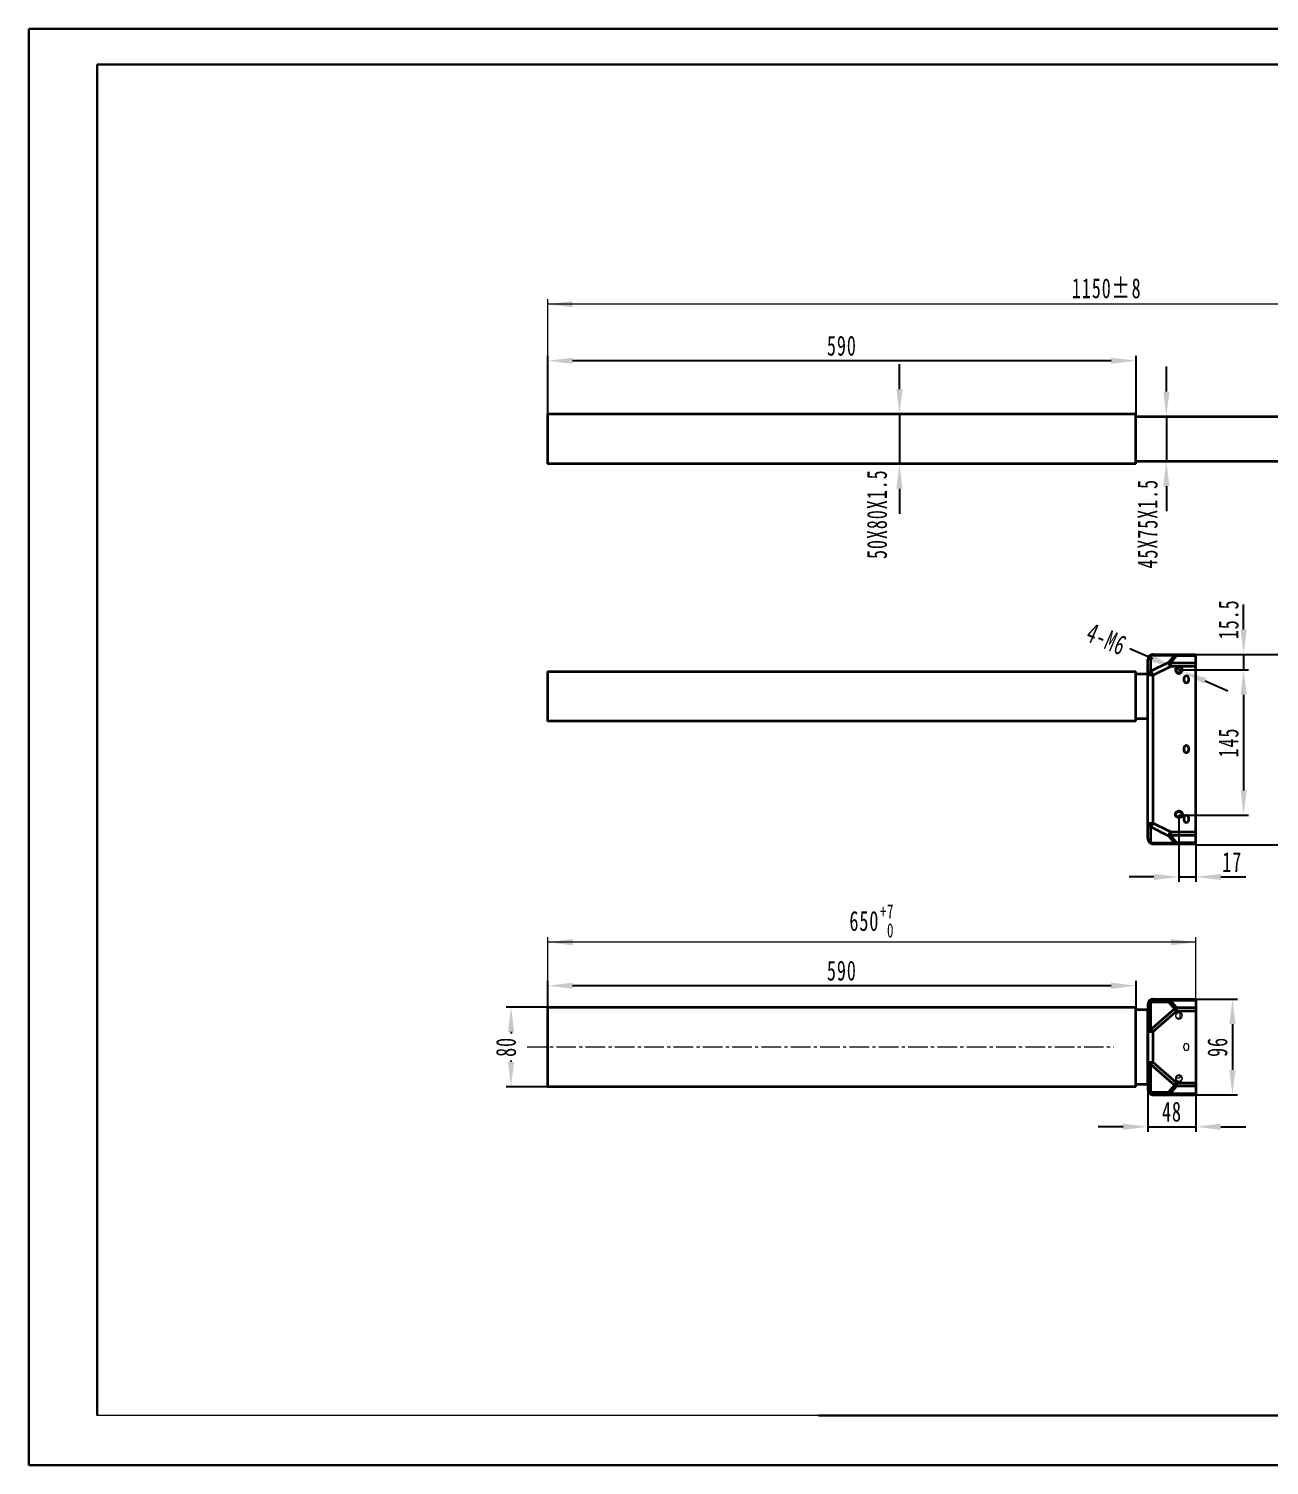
# Model space of a CAD drawing. Header units: millimetres. Extents: x 0 to 2037, y 0 to 1441.
# Drawn here: x 0 to 1244, y 0 to 1441 of the extents above; entities that cross this region are included whole.
import ezdxf

# ---------------------------------------------------------------- set-up
doc = ezdxf.new("R2010")
doc.units = ezdxf.units.MM
doc.header["$LTSCALE"] = 16.334999
doc.linetypes.add('点画线', pattern=[18, 12, -2, 2, -2])
doc.layers.get('0').update_dxf_attribs({"lineweight": 18})
for name, color, linetype, lineweight in [('FORMAT', 7, 'Continuous', 18), ('中心线层', 1, '点画线', 18), ('尺寸线层', 3, 'Continuous', 18), ('粗实线层', 7, 'Continuous', 35)]:
    doc.layers.add(name, color=color, linetype=linetype, lineweight=lineweight)
doc.styles.add('标准', font='', dxfattribs={"width": 0.667})
doc.styles.get('标准').set_extended_font_data('宋体')
doc.dimstyles.new('标准', dxfattribs={"dimtxt": 20, "dimasz": 25, "dimexe": 5, "dimexo": 0, "dimgap": 5, "dimtad": 1, "dimdec": 1, "dimdsep": 46, "dimtxsty": '标准', "dimblk": '_CAXARROW', "dimcen": 0, "dimdle": 50, "dimazin": 2, "dimtfac": 1, "dimtdec": 3, "dimtmove": 2, "dimatfit": 3, "dimfxl": 0, "dimfrac": 2, "dimtolj": 1, "dimarcsym": 0})

# ---------------------------------------------------------------- blocks, each defined once
blk = doc.blocks.new('_CAXARROW_0')
blk.add_hatch(color=0).paths.add_polyline_path([(0, 0), (-1, 0.125), (-1, -0.125)], flags=0)
blk = doc.blocks.new('*X2')
at = {"layer": '尺寸线层', "color": 0, "lineweight": -2}
for p, q in [((1153.4, 797.7), (1223.3, 797.7)), ((1218.3, 772.7), (1218.3, 676.8)), ((1153.4, 651.8), (1223.3, 651.8))]:
    blk.add_line(p, q, dxfattribs=at)
at = {"layer": '尺寸线层', "color": 0, "lineweight": -2, "ltscale": 0.1, "xscale": 25, "yscale": 25, "zscale": 25}
for p, rotation in [((1218.3, 797.7), 90), ((1218.3, 651.8), 270)]:
    blk.add_blockref('_CAXARROW_0', p, dxfattribs=dict(at, rotation=rotation))
at = {"layer": '尺寸线层', "color": 0, "ltscale": 0.1, "insert": (1203.3, 724.7), "char_height": 20, "width": 54.344, "attachment_point": 5, "rotation": 90, "line_spacing_factor": 1.15057, "style": '标准'}
blk.add_mtext('\\T1.1;145', dxfattribs=at)
blk = doc.blocks.new('_CAXARROW')
blk.add_hatch(color=0).paths.add_polyline_path([(0, 0), (-1, 0.125), (-1, -0.125)], flags=0)
blk = doc.blocks.new('*X4')
at = {"layer": '尺寸线层', "color": 0, "lineweight": -2}
for p, q in [((1218.3, 838.2), (1218.3, 863.2)), ((1170.5, 813.2), (1223.3, 813.2)), ((1218.3, 813.2), (1218.3, 797.7)), ((1153.4, 797.7), (1223.3, 797.7)), ((1218.3, 772.7), (1218.3, 747.7))]:
    blk.add_line(p, q, dxfattribs=at)
at = {"layer": '尺寸线层', "color": 0, "lineweight": -2, "ltscale": 0.1, "xscale": 25, "yscale": 25, "zscale": 25}
for p, rotation in [((1218.3, 813.2), 270), ((1218.3, 797.7), 90)]:
    blk.add_blockref('_CAXARROW_0', p, dxfattribs=dict(at, rotation=rotation))
at = {"layer": '尺寸线层', "color": 0, "ltscale": 0.1, "insert": (1203.3, 848.3), "char_height": 20, "width": 75.33, "attachment_point": 5, "rotation": 90, "line_spacing_factor": 1.15057, "style": '标准'}
blk.add_mtext('\\T1.1;15.5', dxfattribs=at)
blk = doc.blocks.new('*X5')
at = {"layer": '尺寸线层', "color": 0, "lineweight": -2}
for p, q in [((1170.5, 813.2), (1284.5, 813.2)), ((1279.5, 647.2), (1279.5, 788.2)), ((1170.5, 622.2), (1284.5, 622.2))]:
    blk.add_line(p, q, dxfattribs=at)
at = {"layer": '尺寸线层', "color": 0, "lineweight": -2, "ltscale": 0.1, "xscale": 25, "yscale": 25, "zscale": 25}
for p, rotation in [((1279.5, 813.2), 90), ((1279.5, 622.2), 270)]:
    blk.add_blockref('_CAXARROW_0', p, dxfattribs=dict(at, rotation=rotation))
at = {"layer": '尺寸线层', "color": 0, "ltscale": 0.1, "insert": (1264.5, 717.7), "char_height": 20, "width": 54.791, "attachment_point": 5, "rotation": 90, "line_spacing_factor": 1.15057, "style": '标准'}
blk.add_mtext('\\T1.1;190', dxfattribs=at)
blk = doc.blocks.new('*X6')
at = {"layer": '尺寸线层', "color": 0, "lineweight": -2}
for p, q in [((1153.4, 651.8), (1153.4, 585)), ((1170.5, 622.2), (1170.5, 585)), ((1128.4, 590), (1103.4, 590)), ((1153.4, 590), (1170.5, 590)), ((1195.5, 590), (1220.5, 590))]:
    blk.add_line(p, q, dxfattribs=at)
at = {"layer": '尺寸线层', "color": 0, "lineweight": -2, "ltscale": 0.1, "xscale": 25, "yscale": 25, "zscale": 25}
blk.add_blockref('_CAXARROW_0', (1153.4, 590), dxfattribs=at)
at = {"layer": '尺寸线层', "color": 0, "lineweight": -2, "ltscale": 0.1, "xscale": 25, "yscale": 25, "zscale": 25, "rotation": 180}
blk.add_blockref('_CAXARROW_0', (1170.5, 590), dxfattribs=at)
at = {"layer": '尺寸线层', "color": 0, "ltscale": 0.1, "insert": (1206.9, 605), "char_height": 20, "width": 33.507, "attachment_point": 5, "line_spacing_factor": 1.15057, "style": '标准'}
blk.add_mtext('\\T1.1;17', dxfattribs=at)
blk = doc.blocks.new('*X7')
at = {"layer": '尺寸线层', "color": 0, "lineweight": -2}
for p, q in [((1170.4, 467.5), (1212.1, 467.5)), ((1207.1, 442.5), (1207.1, 396.5)), ((1170.4, 371.5), (1212.1, 371.5))]:
    blk.add_line(p, q, dxfattribs=at)
at = {"layer": '尺寸线层', "color": 0, "lineweight": -2, "ltscale": 0.1, "xscale": 25, "yscale": 25, "zscale": 25}
for p, rotation in [((1207.1, 467.5), 90), ((1207.1, 371.5), 270)]:
    blk.add_blockref('_CAXARROW_0', p, dxfattribs=dict(at, rotation=rotation))
at = {"layer": '尺寸线层', "color": 0, "lineweight": 15, "ltscale": 0.1, "insert": (1192.1, 419.5), "char_height": 20, "width": 39.553, "attachment_point": 5, "rotation": 90, "line_spacing_factor": 1.15057, "style": '标准'}
blk.add_mtext('\\T1.1;96', dxfattribs=at)
blk = doc.blocks.new('*X8')
at = {"layer": '尺寸线层', "color": 0, "lineweight": -2}
for p, q in [((1122.4, 376.5), (1122.4, 334.5)), ((1170.4, 371.5), (1170.4, 334.5)), ((1097.4, 339.5), (1072.4, 339.5)), ((1122.4, 339.5), (1170.4, 339.5)), ((1195.4, 339.5), (1220.4, 339.5))]:
    blk.add_line(p, q, dxfattribs=at)
at = {"layer": '尺寸线层', "color": 0, "lineweight": -2, "ltscale": 0.1, "xscale": 25, "yscale": 25, "zscale": 25}
blk.add_blockref('_CAXARROW_0', (1122.4, 339.5), dxfattribs=at)
at = {"layer": '尺寸线层', "color": 0, "lineweight": -2, "ltscale": 0.1, "xscale": 25, "yscale": 25, "zscale": 25, "rotation": 180}
blk.add_blockref('_CAXARROW_0', (1170.4, 339.5), dxfattribs=at)
at = {"layer": '尺寸线层', "color": 0, "ltscale": 0.1, "insert": (1146.4, 354.5), "char_height": 20, "width": 36.488, "attachment_point": 5, "line_spacing_factor": 1.15057, "style": '标准'}
blk.add_mtext('\\T1.1;48', dxfattribs=at)
blk = doc.blocks.new('*X10')
at = {"layer": '尺寸线层', "color": 0, "lineweight": 15, "char_height": 20, "attachment_point": 1, "line_spacing_factor": 1.15057, "style": '标准'}
for s, insert, width in [('\\T1.1;{\\H0.71x;\\C2;+7}', (853.6, 562.5), 56.85), ('\\T1.1;650', (823, 555.9), 179.19), ('\\T1.1;{\\H0.71x;\\C2; 0}', (853.6, 543.5), 56.85)]:
    blk.add_mtext(s, dxfattribs=dict(at, insert=insert, width=width))
blk = doc.blocks.new('*X9')
at = {"layer": '尺寸线层', "lineweight": 15}
for points in [[(520.4, 524.6), (545.4, 521.4), (545.4, 527.7)], [(1170.4, 524.6), (1145.4, 521.4), (1145.4, 527.7)]]:
    blk.add_hatch(color=0, dxfattribs=at).paths.add_polyline_path(points, flags=0)
at = {"layer": '尺寸线层', "color": 0, "lineweight": 15}
for p, q in [((520.4, 459.5), (520.4, 529.6)), ((1170.4, 524.6), (520.4, 524.6)), ((1170.4, 466), (1170.4, 529.6))]:
    blk.add_line(p, q, dxfattribs=at)
blk.add_blockref('*X10', (0, 0), dxfattribs=at)
blk = doc.blocks.new('*X12')
at = {"layer": '尺寸线层', "color": 0, "lineweight": -2, "ltscale": 0.1}
for p, q in [((873.2, 1079.2), (873.2, 1104.2)), ((901.2, 1054.2), (868.2, 1054.2)), ((873.2, 1054.2), (873.2, 1004.2)), ((890.6, 1004.2), (868.2, 1004.2)), ((873.2, 979.2), (873.2, 954.2))]:
    blk.add_line(p, q, dxfattribs=at)
at = {"layer": '尺寸线层', "color": 0, "lineweight": -2, "ltscale": 0.1, "xscale": 25, "yscale": 25, "zscale": 25}
for p, rotation in [((873.2, 1054.2), 270), ((873.2, 1004.2), 90)]:
    blk.add_blockref('_CAXARROW_0', p, dxfattribs=dict(at, rotation=rotation))
at = {"layer": '尺寸线层', "color": 0, "ltscale": 0.1, "insert": (850.7, 953.7), "char_height": 20, "width": 182.348, "attachment_point": 5, "rotation": 90, "line_spacing_factor": 1.15057, "style": '标准'}
blk.add_mtext('\\T1.1;50X80X1.5', dxfattribs=at)
blk = doc.blocks.new('*X13')
at = {"layer": '尺寸线层', "color": 0, "lineweight": -2, "ltscale": 0.1}
for p, q in [((1140.8, 1076.7), (1140.8, 1101.7)), ((1140.8, 1051.7), (1145.8, 1051.7)), ((1140.8, 1051.7), (1140.8, 1006.7)), ((1135, 1006.7), (1145.8, 1006.7)), ((1140.8, 981.7), (1140.8, 956.7))]:
    blk.add_line(p, q, dxfattribs=at)
at = {"layer": '尺寸线层', "color": 0, "lineweight": -2, "ltscale": 0.1, "xscale": 25, "yscale": 25, "zscale": 25}
for p, rotation in [((1140.8, 1051.7), 270), ((1140.8, 1006.7), 90)]:
    blk.add_blockref('_CAXARROW_0', p, dxfattribs=dict(at, rotation=rotation))
at = {"layer": '尺寸线层', "color": 0, "ltscale": 0.1, "insert": (1122.1, 944.1), "char_height": 20, "width": 183.242, "attachment_point": 5, "rotation": 90, "line_spacing_factor": 1.15057, "style": '标准'}
blk.add_mtext('\\T1.1;45X75X1.5', dxfattribs=at)
blk = doc.blocks.new('*X14')
at = {"layer": '尺寸线层', "color": 0, "lineweight": -2, "ltscale": 0.1}
for p, q in [((520.4, 459.5), (478.7, 459.5)), ((483.7, 434.5), (483.7, 433.1)), ((483.7, 404.5), (483.7, 405.9)), ((520.4, 379.5), (478.7, 379.5))]:
    blk.add_line(p, q, dxfattribs=at)
at = {"layer": '尺寸线层', "color": 0, "lineweight": -2, "ltscale": 0.1, "xscale": 25, "yscale": 25, "zscale": 25}
for p, rotation in [((483.7, 459.5), 90), ((483.7, 379.5), 270)]:
    blk.add_blockref('_CAXARROW_0', p, dxfattribs=dict(at, rotation=rotation))
at = {"layer": '尺寸线层', "color": 0, "ltscale": 0.1, "insert": (478.7, 419.5), "char_height": 20, "width": 39.553, "attachment_point": 5, "rotation": 90, "line_spacing_factor": 1.15057, "style": '标准'}
blk.add_mtext('\\T1.1;80', dxfattribs=at)
blk = doc.blocks.new('*X15')
at = {"layer": '尺寸线层', "color": 0, "lineweight": -2}
for p, q in [((1127.1, 808.8), (1104.1, 818.6)), ((1156.6, 796.3), (1150.1, 799)), ((1179.6, 786.5), (1202.6, 776.7))]:
    blk.add_line(p, q, dxfattribs=at)
at = {"layer": '尺寸线层', "color": 0, "lineweight": -2, "ltscale": 0.1, "xscale": 25, "yscale": 25, "zscale": 25}
for p, rotation in [((1150.1, 799), 336.9544261387204), ((1156.6, 796.3), 156.9544261387204)]:
    blk.add_blockref('_CAXARROW_0', p, dxfattribs=dict(at, rotation=rotation))
at = {"layer": '尺寸线层', "color": 0, "ltscale": 0.1, "insert": (1081, 828.4), "char_height": 20, "width": 87.956, "attachment_point": 5, "rotation": 336.9544, "line_spacing_factor": 1.15057, "style": '标准'}
blk.add_mtext('\\T1.1;4-M6', dxfattribs=at)
blk = doc.blocks.new('*X18')
at = {"layer": '尺寸线层', "color": 0, "lineweight": -2, "ltscale": 0.1}
for p, q in [((520.4, 1054.2), (520.4, 1112.6)), ((1110.4, 1054.2), (1110.4, 1112.6)), ((1085.4, 1107.6), (545.4, 1107.6))]:
    blk.add_line(p, q, dxfattribs=at)
at = {"layer": '尺寸线层', "color": 0, "lineweight": -2, "ltscale": 0.1, "xscale": 25, "yscale": 25, "zscale": 25, "rotation": 180}
blk.add_blockref('_CAXARROW_0', (520.4, 1107.6), dxfattribs=at)
at = {"layer": '尺寸线层', "color": 0, "lineweight": -2, "ltscale": 0.1, "xscale": 25, "yscale": 25, "zscale": 25}
blk.add_blockref('_CAXARROW_0', (1110.4, 1107.6), dxfattribs=at)
at = {"layer": '尺寸线层', "color": 0, "ltscale": 0.1, "insert": (815.4, 1122.6), "char_height": 20, "width": 56.878, "attachment_point": 5, "line_spacing_factor": 1.15057, "style": '标准'}
blk.add_mtext('\\T1.1;590', dxfattribs=at)
blk = doc.blocks.new('*X19')
at = {"layer": '尺寸线层', "color": 0, "lineweight": -2}
for p, q in [((520.4, 379.5), (520.4, 485.9)), ((1085.4, 480.9), (545.4, 480.9)), ((1110.4, 379.5), (1110.4, 485.9))]:
    blk.add_line(p, q, dxfattribs=at)
at = {"layer": '尺寸线层', "color": 0, "lineweight": -2, "ltscale": 0.1, "xscale": 25, "yscale": 25, "zscale": 25, "rotation": 180}
blk.add_blockref('_CAXARROW_0', (520.4, 480.9), dxfattribs=at)
at = {"layer": '尺寸线层', "color": 0, "lineweight": -2, "ltscale": 0.1, "xscale": 25, "yscale": 25, "zscale": 25}
blk.add_blockref('_CAXARROW_0', (1110.4, 480.9), dxfattribs=at)
at = {"layer": '尺寸线层', "color": 0, "ltscale": 0.1, "insert": (815.4, 495.9), "char_height": 20, "width": 56.878, "attachment_point": 5, "line_spacing_factor": 1.15057, "style": '标准'}
blk.add_mtext('\\T1.1;590', dxfattribs=at)
blk = doc.blocks.new('*X20')
at = {"layer": '尺寸线层', "ltscale": 0.1}
for points in [[(520.4, 1164.4), (545.4, 1161.2), (545.4, 1167.5)], [(1660.4, 1164.4), (1635.4, 1161.2), (1635.4, 1167.5)]]:
    blk.add_hatch(color=0, dxfattribs=at).paths.add_polyline_path(points, flags=0)
at = {"layer": '尺寸线层', "color": 0, "ltscale": 0.1}
for p, q in [((520.4, 1035.9), (520.4, 1169.4)), ((1660.4, 1035.9), (1660.4, 1169.4)), ((1660.4, 1164.4), (520.4, 1164.4))]:
    blk.add_line(p, q, dxfattribs=at)
at = {"layer": '尺寸线层', "color": 0, "ltscale": 0.1, "insert": (1081, 1180.2), "char_height": 20, "width": 136.53, "attachment_point": 5, "line_spacing_factor": 1.15057, "style": '标准'}
blk.add_mtext('\\T1.1;1150%%P8', dxfattribs=at)

msp = doc.modelspace()

# ---------------------------------------------------------------- linework, layer by layer
at = {"lineweight": 30}
for p, q in [((0, 1440.57), (0, 0)), ((68.6, 49.82), (68.6, 1404.77)), ((0, 0), (2037.38, 0))]:
    msp.add_line(p, q, dxfattribs=at)
msp.add_line((791.9, 49.82), (68.6, 49.82))
at = {"layer": 'FORMAT', "linetype": 'Continuous', "lineweight": 30}
for p, q in [((2037.38, 1440.57), (0, 1440.57)), ((2003.08, 1404.77), (68.6, 1404.77)), ((791.9, 49.82), (1975.88, 49.82)), ((2002.97, 49.82), (803.91, 49.82))]:
    msp.add_line(p, q, dxfattribs=at)
at = {"layer": '中心线层', "ltscale": 0.1}
msp.add_line((499.69, 419.47), (1088.2, 419.47), dxfattribs=at)
at = {"layer": '粗实线层', "color": 7, "linetype": 'Continuous'}
for p, q in [((520.37, 1054.23), (520.37, 1004.23)), ((520.37, 1054.23), (1110.37, 1054.23)), ((1110.37, 1004.23), (1110.37, 1054.23)), ((1110.37, 1051.73), (1612.37, 1051.73)), ((1110.37, 1004.23), (520.37, 1004.23)), ((1612.37, 1006.73), (1110.37, 1006.73)), ((1122.37, 628.15), (1122.37, 808.15)), ((1149.14, 812.14), (1125.38, 812.14)), ((1125.38, 796.21), (1125.38, 812.14)), ((1127.37, 813.15), (1170.37, 813.15)), ((1149.14, 812.14), (1143.08, 805.06)), ((1145.07, 804.62), (1151.13, 811.69)), ((1151.13, 813.15), (1151.13, 811.69)), ((1170.37, 811.69), (1151.13, 811.69)), ((1170.37, 623.15), (1170.37, 813.15)), ((520.37, 796.15), (520.37, 746.15)), ((520.37, 796.15), (1110.37, 796.15)), ((1110.37, 746.15), (1110.37, 796.15)), ((1110.37, 793.65), (1122.37, 793.65)), ((1122.37, 748.65), (1122.37, 793.65)), ((1143.08, 805.06), (1125.38, 796.21)), ((1125.38, 796.21), (1127.37, 792.23)), ((1127.37, 792.23), (1145.07, 801.08)), ((1145.07, 801.08), (1143.08, 805.06)), ((1145.07, 804.62), (1170.37, 804.62)), ((1145.07, 804.62), (1145.07, 801.08)), ((1152.67, 801.08), (1145.07, 801.08)), ((1152.77, 800.59), (1152.67, 801.08)), ((1153.37, 801.16), (1153.37, 800.65)), ((1154.07, 801.08), (1153.97, 800.59)), ((1170.37, 801.08), (1154.07, 801.08)), ((1127.37, 792.23), (1122.37, 792.23)), ((1127.37, 792.23), (1127.37, 644.07)), ((1158.37, 789.15), (1158.37, 787.15)), ((1163.37, 787.15), (1163.37, 789.15)), ((1110.37, 746.15), (520.37, 746.15)), ((1122.37, 748.65), (1110.37, 748.65)), ((1158.37, 719.15), (1158.37, 717.15)), ((1163.37, 717.15), (1163.37, 719.15)), ((1158.37, 649.15), (1158.37, 647.15)), ((1163.37, 647.15), (1163.37, 649.15)), ((1122.37, 644.07), (1127.37, 644.07)), ((1127.37, 644.07), (1125.38, 640.09)), ((1125.38, 640.09), (1143.08, 631.24)), ((1125.38, 624.17), (1125.38, 640.09)), ((1145.07, 635.22), (1127.37, 644.07)), ((1143.08, 631.24), (1145.07, 635.22)), ((1145.07, 635.22), (1170.37, 635.22)), ((1145.07, 635.22), (1145.07, 631.69)), ((1125.38, 624.17), (1149.14, 624.17)), ((1127.37, 623.15), (1170.37, 623.15)), ((1143.08, 631.24), (1149.14, 624.17)), ((1170.37, 631.69), (1145.07, 631.69)), ((1151.13, 624.62), (1145.07, 631.69)), ((1151.13, 624.62), (1170.37, 624.62)), ((1151.13, 624.62), (1151.13, 623.15)), ((1122.37, 462.47), (1122.37, 376.47)), ((1125.38, 464.74), (1143.08, 464.74)), ((1125.38, 436.88), (1125.38, 464.74)), ((1127.37, 467.47), (1170.37, 467.47)), ((1143.08, 464.74), (1149.14, 457.67)), ((1145.07, 467.47), (1145.07, 466)), ((1170.37, 466), (1145.07, 466)), ((1151.13, 458.93), (1145.07, 466)), ((1170.37, 467.47), (1170.37, 371.47)), ((520.37, 459.47), (520.37, 379.47)), ((520.37, 459.47), (1110.37, 459.47)), ((1110.37, 379.47), (1110.37, 459.47)), ((1110.37, 456.97), (1122.37, 456.97)), ((1122.37, 381.97), (1122.37, 456.97)), ((1125.38, 436.88), (1149.14, 457.67)), ((1127.37, 434.61), (1151.13, 455.4)), ((1151.13, 455.4), (1149.14, 457.67)), ((1151.13, 458.93), (1170.37, 458.93)), ((1151.13, 458.93), (1151.13, 455.4)), ((1170.37, 455.4), (1151.13, 455.4)), ((1127.37, 434.61), (1122.37, 434.61)), ((1125.38, 436.88), (1127.37, 434.61)), ((1127.37, 434.61), (1127.37, 404.33)), ((1122.37, 404.33), (1127.37, 404.33)), ((1127.37, 404.33), (1125.38, 402.05)), ((1151.13, 383.54), (1127.37, 404.33)), ((1125.38, 402.05), (1149.14, 381.26)), ((1125.38, 374.19), (1125.38, 402.05)), ((1110.37, 379.47), (520.37, 379.47)), ((1122.37, 381.97), (1110.37, 381.97)), ((1149.14, 381.26), (1143.08, 374.19)), ((1145.07, 372.93), (1151.13, 380)), ((1149.14, 381.26), (1151.13, 383.54)), ((1151.13, 383.54), (1170.37, 383.54)), ((1151.13, 383.54), (1151.13, 380)), ((1170.37, 380), (1151.13, 380)), ((1125.38, 374.19), (1143.08, 374.19)), ((1127.37, 371.47), (1170.37, 371.47)), ((1145.07, 372.93), (1170.37, 372.93)), ((1145.07, 372.93), (1145.07, 371.47))]:
    msp.add_line(p, q, dxfattribs=at)
at = {"layer": '粗实线层', "color": 7, "linetype": 'Continuous', "lineweight": 15}
for p, q in [((1170.37, 467.47), (1154.07, 467.47)), ((1170.37, 467.47), (1170.37, 371.47)), ((1152.19, 448.22), (1154.37, 448.22)), ((1154.37, 453.78), (1154.37, 448.22)), ((1158.37, 418.47), (1158.37, 420.47)), ((1163.37, 418.47), (1163.37, 420.47)), ((1154.37, 390.78), (1154.37, 388.45)), ((1150.41, 388.45), (1154.37, 388.45))]:
    msp.add_line(p, q, dxfattribs=at)
at = {"layer": '粗实线层', "color": 7, "linetype": 'Continuous'}
for centre, radius in [((1153.37, 797.65), 3), ((1153.37, 652.65), 3.5), ((1153.37, 652.65), 3)]:
    msp.add_circle(centre, radius, dxfattribs=at)
at = {"layer": '粗实线层', "color": 7, "linetype": 'Continuous', "lineweight": 15}
for centre in [(1153.37, 450.97), (1153.37, 387.97)]:
    msp.add_circle(centre, 3, dxfattribs=at)
at = {"layer": '粗实线层', "color": 7, "linetype": 'Continuous'}
for centre, radius, start, end in [((1127.37, 808.15), 5, 90, 180), ((1153.37, 797.65), 3.5, 101.56592, 78.43414), ((1153.37, 797.99), 3.17, 90.03547, 102.80606), ((1153.36, 797.99), 3.17, 77.19385, 89.9646), ((1160.87, 789.15), 2.5, 0, 180), ((1160.87, 787.15), 2.5, 180, 360), ((1160.87, 719.15), 2.5, 360, 180), ((1160.87, 717.15), 2.5, 180, 360), ((1160.87, 649.15), 2.5, 360, 180), ((1160.87, 647.15), 2.5, 180, 360), ((1127.37, 628.15), 5, 180, 270), ((1127.37, 462.47), 5, 90, 180), ((1127.37, 376.47), 5, 180, 270)]:
    msp.add_arc(centre, radius, start, end, dxfattribs=at)
at = {"layer": '粗实线层', "linetype": 'Continuous', "lineweight": 15}
msp.add_arc((1153.37, 797.65), 3.02, 270, 78.43415, dxfattribs=at)
at = {"layer": '粗实线层', "color": 7, "linetype": 'Continuous', "lineweight": 15}
for centre, radius, start, end in [((1153.37, 450.97), 3.5, 0.06806, 350.85136), ((1160.87, 420.47), 2.5, 0, 180), ((1160.87, 418.47), 2.5, 180, 360), ((1153.37, 387.97), 3.5, 180.06806, 170.85137)]:
    msp.add_arc(centre, radius, start, end, dxfattribs=at)
at = {"layer": '粗实线层', "color": 7, "linetype": 'Continuous'}
for points, knots in [([(1127.37, 813.15), (1127.19, 813.15), (1126.82, 813.11), (1126.1, 812.83), (1125.64, 812.44), (1125.38, 812.14)], [0, 0, 0, 0, 0.5378835, 1.0936302, 2.3046637, 2.3046637, 2.3046637, 2.3046637]), ([(1149.14, 812.14), (1149.4, 812.44), (1149.86, 812.83), (1150.58, 813.11), (1150.95, 813.15), (1151.13, 813.15)], [0, 0, 0, 0, 1.2108745, 1.7665993, 2.3046653, 2.3046653, 2.3046653, 2.3046653]), ([(1151.13, 811.69), (1150.96, 811.76), (1150.32, 812), (1149.63, 812.14), (1149.14, 812.14)], [0, 0, 0, 0, 0.5535477, 2.0530527, 2.0530527, 2.0530527, 2.0530527]), ([(1122.37, 792.23), (1122.37, 792.65), (1122.51, 793.51), (1123.14, 794.67), (1124.12, 795.62), (1124.94, 796.05), (1125.38, 796.21)], [0, 0, 0, 0, 1.2638238, 2.5592583, 3.9061306, 5.3063818, 5.3063818, 5.3063818, 5.3063818]), ([(1143.08, 805.06), (1143.23, 805.07), (1143.92, 805.02), (1144.58, 804.82), (1145.07, 804.62)], [0, 0, 0, 0, 0.4733686, 2.0532689, 2.0532689, 2.0532689, 2.0532689]), ([(1125.38, 640.09), (1124.94, 640.26), (1124.12, 640.69), (1123.14, 641.64), (1122.51, 642.8), (1122.37, 643.65), (1122.37, 644.07)], [0, 0, 0, 0, 1.4002512, 2.7471235, 4.042558, 5.3063818, 5.3063818, 5.3063818, 5.3063818]), ([(1122.37, 628.15), (1122.37, 627.73), (1122.51, 626.88), (1123.14, 625.72), (1124.12, 624.77), (1124.94, 624.34), (1125.38, 624.17)], [0, 0, 0, 0, 1.2639066, 2.5594823, 3.9064089, 5.3063787, 5.3063787, 5.3063787, 5.3063787]), ([(1125.38, 624.17), (1125.64, 623.87), (1126.1, 623.48), (1126.82, 623.2), (1127.19, 623.15), (1127.37, 623.15)], [0, 0, 0, 0, 1.2110335, 1.7667802, 2.3046637, 2.3046637, 2.3046637, 2.3046637]), ([(1145.07, 631.69), (1144.9, 631.62), (1144.26, 631.37), (1143.57, 631.24), (1143.08, 631.24)], [0, 0, 0, 0, 0.5535472, 2.0530529, 2.0530529, 2.0530529, 2.0530529]), ([(1149.14, 624.17), (1149.29, 624.17), (1149.98, 624.21), (1150.64, 624.41), (1151.13, 624.62)], [0, 0, 0, 0, 0.4733681, 2.0532691, 2.0532691, 2.0532691, 2.0532691]), ([(1151.13, 623.15), (1150.95, 623.15), (1150.58, 623.2), (1149.86, 623.48), (1149.4, 623.87), (1149.14, 624.17)], [0, 0, 0, 0, 0.538066, 1.0937908, 2.3046653, 2.3046653, 2.3046653, 2.3046653]), ([(1125.38, 464.74), (1124.96, 464.65), (1124.19, 464.43), (1123.34, 463.98), (1122.83, 463.54), (1122.57, 463.2), (1122.4, 462.84), (1122.37, 462.59), (1122.37, 462.47)], [0, 0, 0, 0, 1.2884105, 2.3898889, 2.8631203, 3.2872717, 3.6726682, 4.0357239, 4.0357239, 4.0357239, 4.0357239]), ([(1127.37, 467.47), (1127.26, 467.47), (1127.05, 467.43), (1126.74, 467.29), (1126.45, 467.05), (1126.07, 466.59), (1125.67, 465.82), (1125.46, 465.13), (1125.38, 464.74)], [0, 0, 0, 0, 0.3099509, 0.6419811, 1.0122441, 1.4306156, 2.4201299, 3.5973215, 3.5973215, 3.5973215, 3.5973215]), ([(1143.08, 464.74), (1143.16, 465.13), (1143.37, 465.82), (1143.77, 466.59), (1144.15, 467.05), (1144.44, 467.29), (1144.75, 467.43), (1144.96, 467.47), (1145.07, 467.47)], [0, 0, 0, 0, 1.1771917, 2.1667059, 2.5850774, 2.9553404, 3.2873707, 3.5973215, 3.5973215, 3.5973215, 3.5973215]), ([(1145.07, 466), (1144.89, 465.93), (1144.18, 465.59), (1143.53, 465.13), (1143.08, 464.74)], [0, 0, 0, 0, 0.5733023, 2.3644608, 2.3644608, 2.3644608, 2.3644608]), ([(1149.14, 457.67), (1149.29, 457.8), (1149.9, 458.3), (1150.59, 458.7), (1151.13, 458.93)], [0, 0, 0, 0, 0.6052489, 2.3644158, 2.3644158, 2.3644158, 2.3644158]), ([(1122.37, 434.61), (1122.37, 434.73), (1122.4, 434.98), (1122.57, 435.34), (1122.83, 435.67), (1123.34, 436.11), (1124.19, 436.57), (1124.96, 436.79), (1125.38, 436.88)], [0, 0, 0, 0, 0.3630639, 0.748504, 1.1727187, 1.6460046, 2.7475604, 4.0357212, 4.0357212, 4.0357212, 4.0357212]), ([(1125.38, 402.05), (1124.96, 402.14), (1124.19, 402.37), (1123.34, 402.82), (1122.83, 403.26), (1122.57, 403.6), (1122.4, 403.96), (1122.37, 404.21), (1122.37, 404.33)], [0, 0, 0, 0, 1.2881607, 2.3897165, 2.8630024, 3.2872172, 3.6726574, 4.0357212, 4.0357212, 4.0357212, 4.0357212]), ([(1122.37, 376.47), (1122.37, 376.35), (1122.4, 376.1), (1122.57, 375.74), (1122.83, 375.4), (1123.34, 374.96), (1124.19, 374.51), (1124.96, 374.28), (1125.38, 374.19)], [0, 0, 0, 0, 0.3630557, 0.7484522, 1.1726035, 1.6458349, 2.7473134, 4.0357239, 4.0357239, 4.0357239, 4.0357239]), ([(1151.13, 380), (1150.95, 380.08), (1150.24, 380.42), (1149.59, 380.87), (1149.14, 381.26)], [0, 0, 0, 0, 0.5733029, 2.3644608, 2.3644608, 2.3644608, 2.3644608]), ([(1125.38, 374.19), (1125.46, 373.81), (1125.67, 373.12), (1126.07, 372.34), (1126.45, 371.89), (1126.74, 371.65), (1127.05, 371.5), (1127.26, 371.47), (1127.37, 371.47)], [0, 0, 0, 0, 1.1771917, 2.1667059, 2.5850774, 2.9553404, 3.2873707, 3.5973215, 3.5973215, 3.5973215, 3.5973215]), ([(1143.08, 374.19), (1143.23, 374.06), (1143.84, 373.57), (1144.53, 373.16), (1145.07, 372.93)], [0, 0, 0, 0, 0.6052495, 2.3644158, 2.3644158, 2.3644158, 2.3644158]), ([(1145.07, 371.47), (1144.96, 371.47), (1144.75, 371.5), (1144.44, 371.65), (1144.15, 371.89), (1143.77, 372.34), (1143.37, 373.12), (1143.16, 373.81), (1143.08, 374.19)], [0, 0, 0, 0, 0.3099509, 0.6419811, 1.0122441, 1.4306156, 2.4201299, 3.5973215, 3.5973215, 3.5973215, 3.5973215])]:
    msp.add_open_spline(points, degree=3, knots=knots, dxfattribs=at)

# ---------------------------------------------------------------- dimensions: what is measured, and where the dimension line sits
at = {"layer": '尺寸线层', "ltscale": 0.1}
dim = msp.add_linear_dim(base=(520.37, 1164.37), p1=(1660.37, 1035.86), p2=(520.37, 1035.86), text='1150%%P8', dimstyle='标准', override={"dimsah": 1, "dimtfill": 1, "dimfrac": 0, "dimtzin": 0}, dxfattribs=at)
dim.commit()
dim.dimension.update_dxf_attribs({"geometry": '*X20', "text_midpoint": (1081.01, 1180.15), "dimtype": 160})
dim = msp.add_linear_dim(base=(520.37, 1107.61), p1=(1110.37, 1054.23), p2=(520.37, 1054.23), dimstyle='标准', override={"dimsah": 1, "dimtfill": 1, "dimtzin": 0}, dxfattribs=at)
dim.commit()
dim.dimension.update_dxf_attribs({"geometry": '*X18', "text_midpoint": (815.37, 1122.61), "dimtype": 160})
for base, p1, p2, text, picture, middle in [((873.18, 1004.23), (901.2, 1054.23), (890.57, 1004.23), '<>X80X1.5', '*X12', (850.68, 953.73)), ((1140.82, 1006.73), (1140.82, 1051.73), (1135.02, 1006.73), '<>X75X1.5', '*X13', (1122.13, 944.11))]:
    dim = msp.add_linear_dim(base=base, p1=p1, p2=p2, angle=270, text=text, dimstyle='标准', override={"dimsah": 1, "dimtfill": 1, "dimfrac": 0, "dimtzin": 0}, dxfattribs=at)
    dim.commit()
    dim.dimension.update_dxf_attribs({"geometry": picture, "text_midpoint": middle, "dimtype": 160})
at = {"layer": '尺寸线层'}
for base, p1, p2, angle, text, picture, middle in [((1218.32, 797.65), (1170.46, 813.24), (1153.37, 797.65), 270, '15.5', '*X4', (1203.32, 848.33)), ((1279.51, 813.24), (1170.46, 622.15), (1170.46, 813.24), 90, '190', '*X5', (1264.51, 717.7)), ((1218.32, 651.82), (1153.37, 797.65), (1153.37, 651.82), 270, '145', '*X2', (1203.32, 724.74)), ((1170.46, 590.05), (1153.37, 651.82), (1170.46, 622.15), 0, '17', '*X6', (1206.89, 605.05))]:
    dim = msp.add_linear_dim(base=base, p1=p1, p2=p2, angle=angle, text=text, dimstyle='标准', override={"dimsah": 1, "dimtfill": 1, "dimtzin": 0}, dxfattribs=at)
    dim.commit()
    dim.dimension.update_dxf_attribs({"geometry": picture, "text_midpoint": middle, "dimtype": 160})
dim = msp.add_diameter_dim_2p(p1=(1156.59, 796.28), p2=(1150.15, 799.02), text='4-M6', dimstyle='标准', override={"dimpost": '%%C<>', "dimsah": 1, "dimtfill": 1, "dimfrac": 0, "dimtzin": 0}, dxfattribs=at)
dim.commit()
dim.dimension.update_dxf_attribs({"geometry": '*X15', "text_midpoint": (1081.01, 828.43), "dimtype": 163})
at = {"layer": '尺寸线层', "lineweight": 15}
dim = msp.add_linear_dim(base=(520.37, 524.56), p1=(1170.37, 466), p2=(520.37, 459.47), text='\\A1;<>{\\C2;{\\H0.71x;\\S+7^  0;}}', dimstyle='标准', override={"dimsah": 1, "dimtdec": 0, "dimtfill": 1, "dimfrac": 0, "dimtzin": 0}, dxfattribs=at)
dim.commit()
dim.dimension.update_dxf_attribs({"geometry": '*X9', "text_midpoint": (845.37, 545.89), "dimtype": 160})
at = {"layer": '尺寸线层'}
for base, p1, p2, picture, middle in [((520.37, 480.93), (1110.37, 379.47), (520.37, 379.47), '*X19', (815.37, 495.93)), ((1170.37, 339.46), (1122.37, 376.47), (1170.37, 371.47), '*X8', (1146.37, 354.46))]:
    dim = msp.add_linear_dim(base=base, p1=p1, p2=p2, dimstyle='标准', override={"dimsah": 1, "dimtfill": 1, "dimtzin": 0}, dxfattribs=at)
    dim.commit()
    dim.dimension.update_dxf_attribs({"geometry": picture, "text_midpoint": middle, "dimtype": 160})
at = {"layer": '尺寸线层', "lineweight": 15}
dim = msp.add_linear_dim(base=(1207.07, 371.47), p1=(1170.37, 467.47), p2=(1170.37, 371.47), angle=270, dimstyle='标准', override={"dimsah": 1, "dimtfill": 1, "dimtzin": 0}, dxfattribs=at)
dim.commit()
dim.dimension.update_dxf_attribs({"geometry": '*X7', "text_midpoint": (1192.07, 419.47), "dimtype": 160})
at = {"layer": '尺寸线层', "ltscale": 0.1}
dim = msp.add_linear_dim(base=(483.71, 379.47), p1=(520.37, 459.47), p2=(520.37, 379.47), angle=270, dimstyle='标准', override={"dimsah": 1, "dimtfill": 1, "dimtzin": 0}, dxfattribs=at)
dim.commit()
dim.dimension.update_dxf_attribs({"geometry": '*X14', "text_midpoint": (478.71, 419.47), "dimtype": 160})

doc.saveas('drawing.dxf')
